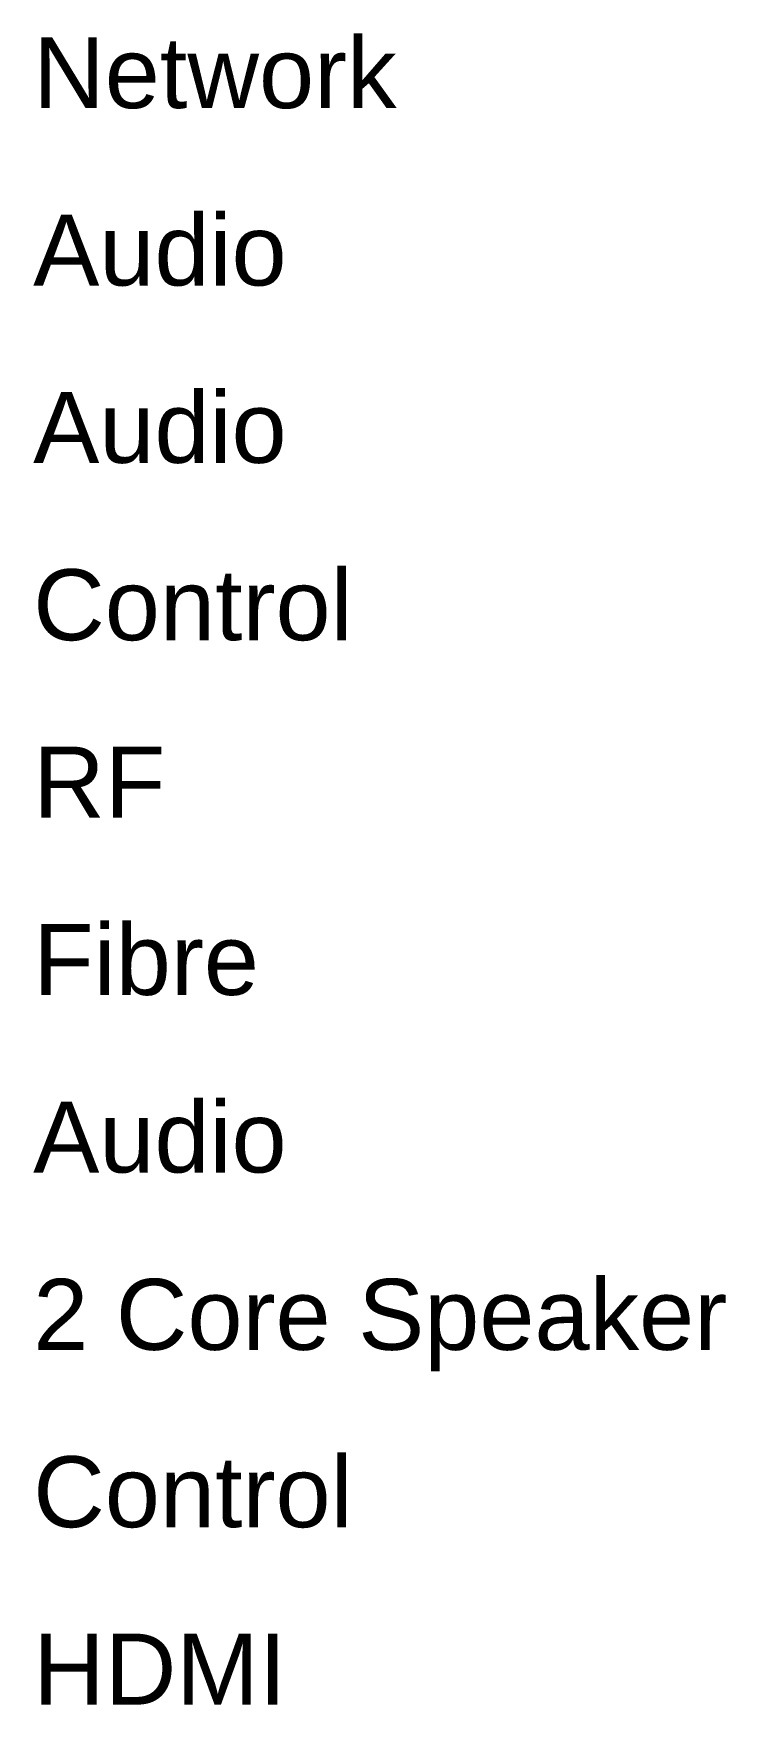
# Model space of a CAD drawing. Header units: millimetres. Extents: x -71336 to -35435, y -26189 to 22712.
# Drawn here: x -57464.7 to -57269.6, y -2665.6 to -2194.5 of the extents above; entities that cross this region are included whole.
import ezdxf

# ---------------------------------------------------------------- set-up
doc = ezdxf.new("R2010")
doc.units = ezdxf.units.MM
doc.linetypes.add('DASHDOT', pattern=[1, 0.5, -0.25, 0, -0.25])
doc.linetypes.add('DASHED', pattern=[0.75, 0.5, -0.25])
for name, color, linetype in [('SC - 2 Core Speaker', 211, 'DASHED'), ('SC - 50 Ohm Coax', 36, 'DASHDOT'), ('SC - 6 Core Control', 40, 'DASHED'), ('SC - Cat - Green - Data', 84, 'Continuous'), ('SC - Fibre', 170, 'DASHED'), ('SC - HDMI', 192, 'Continuous'), ('SC - Starquad', 4, 'Continuous'), ('SC - WF100', 252, 'Continuous')]:
    doc.layers.add(name, color=color, linetype=linetype)
doc.styles.add('ARIAL', font='arial.ttf')

msp = doc.modelspace()

# ---------------------------------------------------------------- texts
at = {"layer": 'SC - 2 Core Speaker', "ltscale": 5, "insert": (-57464.771, -2545.609), "char_height": 20, "attachment_point": 1, "style": 'ARIAL'}
msp.add_mtext_dynamic_manual_height_columns('2 Core Speaker', width=286.94799, gutter_width=750, heights=[0], dxfattribs=at)
at = {"layer": 'SC - 50 Ohm Coax', "ltscale": 5, "insert": (-57464.771, -2295.552), "char_height": 20, "attachment_point": 1, "style": 'ARIAL'}
msp.add_mtext_dynamic_manual_height_columns('Audio', width=182.80297, gutter_width=750, heights=[0], dxfattribs=at)
at = {"layer": 'SC - 6 Core Control', "ltscale": 5, "char_height": 20, "attachment_point": 1, "style": 'ARIAL'}
for heights, insert in [([0], (-57464.771, -2345.552)), ([20.682], (-57464.771, -2595.609))]:
    msp.add_mtext_dynamic_manual_height_columns('Control', width=182.80297, gutter_width=750, heights=heights, dxfattribs=dict(at, insert=insert))
at = {"layer": 'SC - Cat - Green - Data', "ltscale": 5, "insert": (-57464.771, -2195.552), "char_height": 20, "attachment_point": 1, "style": 'ARIAL'}
msp.add_mtext_dynamic_manual_height_columns('Network', width=418.96217, gutter_width=750, heights=[0], dxfattribs=at)
at = {"layer": 'SC - Fibre', "ltscale": 5, "insert": (-57464.771, -2445.552), "char_height": 20, "attachment_point": 1, "style": 'ARIAL'}
msp.add_mtext_dynamic_manual_height_columns('Fibre', width=182.80297, gutter_width=750, heights=[0], dxfattribs=at)
at = {"layer": 'SC - HDMI', "ltscale": 5, "insert": (-57464.771, -2645.609), "char_height": 20, "attachment_point": 1, "style": 'ARIAL'}
msp.add_mtext_dynamic_manual_height_columns('HDMI', width=182.80297, gutter_width=750, heights=[20.682], dxfattribs=at)
at = {"layer": 'SC - Starquad', "ltscale": 5, "char_height": 20, "attachment_point": 1, "style": 'ARIAL'}
for insert in [(-57464.771, -2245.552), (-57464.771, -2495.609)]:
    msp.add_mtext_dynamic_manual_height_columns('Audio', width=182.80297, gutter_width=750, heights=[0], dxfattribs=dict(at, insert=insert))
at = {"layer": 'SC - WF100', "ltscale": 5, "insert": (-57464.771, -2395.552), "char_height": 20, "attachment_point": 1, "style": 'ARIAL'}
msp.add_mtext_dynamic_manual_height_columns('RF', width=182.80297, gutter_width=750, heights=[0], dxfattribs=at)

doc.saveas('drawing.dxf')
